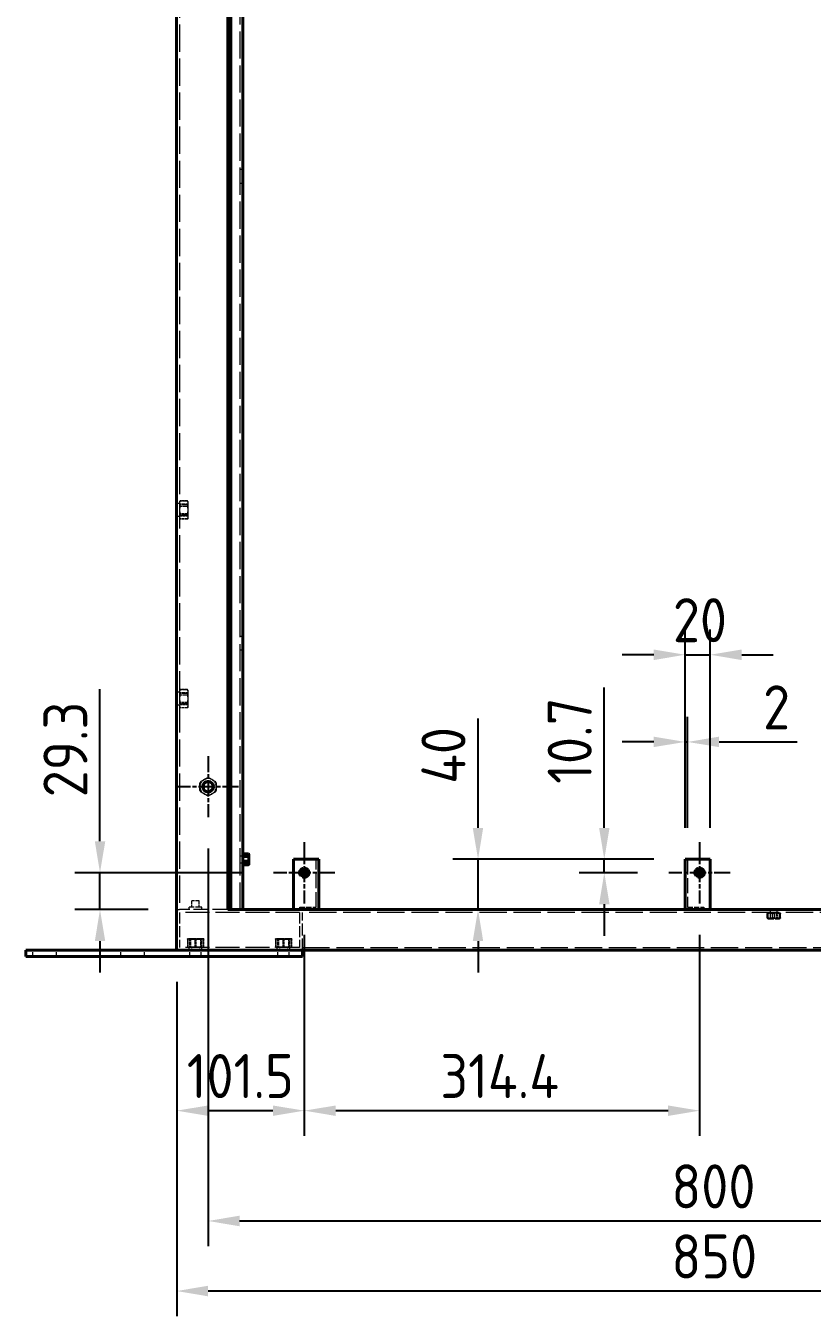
# Model space of a CAD drawing. Header units: millimetres. Extents: x 0 to 51860, y 0 to 5940.
# Drawn here: x 12801 to 13427, y 1684 to 2710 of the extents above; entities that cross this region are included whole.
import ezdxf

# ---------------------------------------------------------------- set-up
doc = ezdxf.new("R2010")
doc.units = ezdxf.units.MM
doc.header["$LTSCALE"] = 10
doc.linetypes.add('CHAIN', pattern=[0.3543, 0.2362, -0.0295, 0.0591, -0.0295])
doc.linetypes.add('DASHED', pattern=[0.2067, 0.1654, -0.0413])
for name, color, linetype, lineweight in [('가려진 것(ISO)', 2, 'DASHED', 18), ('가시적인 것(ISO)', 3, 'Continuous', 40), ('가시적인 좁은 것(ISO)', 3, 'Continuous', 35), ('중심 표식(ISO)', 1, 'Continuous', 25), ('치수(ISO)', 2, 'Continuous', 25)]:
    doc.layers.add(name, color=color, linetype=linetype, lineweight=lineweight)
doc.styles.add('치수 텍스트_PSTEK_POSCO', font='isocp.shx')
doc.dimstyles.new('치수_PSTEK_POSCO', dxfattribs={"dimscale": 10, "dimtxt": 3.5, "dimasz": 2.5, "dimexe": 2, "dimexo": 2.5, "dimgap": 1, "dimtad": 1, "dimrnd": 1e-08, "dimdsep": 46, "dimtxsty": '치수 텍스트_PSTEK_POSCO', "dimcen": 0.09, "dimdle": 10, "dimclrd": 7, "dimclre": 7, "dimclrt": 2, "dimadec": 1, "dimazin": 2, "dimtfac": 1, "dimtmove": 0, "dimatfit": 3, "dimfxl": 0, "dimtolj": 1, "dimlwd": -1, "dimlwe": -1, "dimarcsym": 0})

# ---------------------------------------------------------------- blocks, each defined once
blk = doc.blocks.new('*D42')
at = {"layer": 'Defpoints', "color": 0}
for p in [(13022.7, 2012.4), (12921.2, 1975.1), (13022.7, 1847.6)]:
    blk.add_point(p, dxfattribs=at)
at = {"layer": '치수(ISO)', "color": 7}
for p, q in [((13022.7, 1987.4), (13022.7, 1827.6)), ((12921.2, 1950.1), (12921.2, 1827.6)), ((12946.2, 1847.6), (12997.7, 1847.6))]:
    blk.add_line(p, q, dxfattribs=at)
for points in [[(12946.2, 1851.7), (12946.2, 1843.4), (12921.2, 1847.6)], [(12997.7, 1851.7), (12997.7, 1843.4), (13022.7, 1847.6)]]:
    blk.add_solid(points, dxfattribs=at)
at = {"layer": '치수(ISO)', "color": 2, "insert": (12929.2, 1875.1), "char_height": 35, "attachment_point": 4, "style": '치수 텍스트_PSTEK_POSCO'}
blk.add_mtext('\\A1;101.5', dxfattribs=at)
blk = doc.blocks.new('*D43')
at = {"layer": 'Defpoints', "color": 0}
for p in [(13022.7, 2012.4), (13337.1, 2012.4), (13337.1, 1847.6)]:
    blk.add_point(p, dxfattribs=at)
at = {"layer": '치수(ISO)', "color": 7}
for p, q in [((13022.7, 1987.4), (13022.7, 1827.6)), ((13337.1, 1987.4), (13337.1, 1827.6)), ((13047.7, 1847.6), (13312.1, 1847.6))]:
    blk.add_line(p, q, dxfattribs=at)
for points in [[(13047.7, 1851.7), (13047.7, 1843.4), (13022.7, 1847.6)], [(13312.1, 1851.7), (13312.1, 1843.4), (13337.1, 1847.6)]]:
    blk.add_solid(points, dxfattribs=at)
at = {"layer": '치수(ISO)', "color": 2, "insert": (13130.9, 1875.1), "char_height": 35, "attachment_point": 4, "style": '치수 텍스트_PSTEK_POSCO'}
blk.add_mtext('\\A1;314.4', dxfattribs=at)
blk = doc.blocks.new('*D44')
at = {"layer": 'Defpoints', "color": 0}
for p in [(12921.2, 1975.1), (13771.2, 1975.1), (12921.2, 1704.2)]:
    blk.add_point(p, dxfattribs=at)
at = {"layer": '치수(ISO)', "color": 7}
for p, q in [((12921.2, 1950.1), (12921.2, 1684.2)), ((13771.2, 1950.1), (13771.2, 1684.2)), ((13746.2, 1704.2), (12946.2, 1704.2))]:
    blk.add_line(p, q, dxfattribs=at)
for points in [[(12946.2, 1708.4), (12946.2, 1700), (12921.2, 1704.2)], [(13746.2, 1708.4), (13746.2, 1700), (13771.2, 1704.2)]]:
    blk.add_solid(points, dxfattribs=at)
at = {"layer": '치수(ISO)', "color": 2, "insert": (13314.7, 1731.7), "char_height": 35, "attachment_point": 4, "style": '치수 텍스트_PSTEK_POSCO'}
blk.add_mtext('\\A1;850', dxfattribs=at)
blk = doc.blocks.new('*D45')
at = {"layer": 'Defpoints', "color": 0}
for p in [(12998.3, 2036.7), (12860.2, 2007.4), (12923.5, 2007.4)]:
    blk.add_point(p, dxfattribs=at)
at = {"layer": '치수(ISO)', "color": 7}
for p, q in [((12860.2, 2061.7), (12860.2, 2182.7)), ((12973.3, 2036.7), (12840.2, 2036.7)), ((12860.2, 2007.4), (12860.2, 2036.7)), ((12898.5, 2007.4), (12840.2, 2007.4)), ((12860.2, 1982.4), (12860.2, 1957.4))]:
    blk.add_line(p, q, dxfattribs=at)
for points in [[(12856.1, 2061.7), (12864.4, 2061.7), (12860.2, 2036.7)], [(12856.1, 1982.4), (12864.4, 1982.4), (12860.2, 2007.4)]]:
    blk.add_solid(points, dxfattribs=at)
at = {"layer": '치수(ISO)', "color": 2, "insert": (12832.7, 2096.7), "char_height": 35, "attachment_point": 4, "rotation": 90, "style": '치수 텍스트_PSTEK_POSCO'}
blk.add_mtext('\\A1;29.3', dxfattribs=at)
blk = doc.blocks.new('*D46')
at = {"layer": 'Defpoints', "color": 0}
for p in [(13325.6, 2047.4), (13160.9, 2007.4), (13260.9, 2007.4)]:
    blk.add_point(p, dxfattribs=at)
at = {"layer": '치수(ISO)', "color": 7}
for p, q in [((13160.9, 2072.4), (13160.9, 2159.4)), ((13300.6, 2047.4), (13140.9, 2047.4)), ((13160.9, 2007.4), (13160.9, 2047.4)), ((13160.9, 1982.4), (13160.9, 1957.4))]:
    blk.add_line(p, q, dxfattribs=at)
for points in [[(13156.7, 2072.4), (13165, 2072.4), (13160.9, 2047.4)], [(13156.7, 1982.4), (13165, 1982.4), (13160.9, 2007.4)]]:
    blk.add_solid(points, dxfattribs=at)
at = {"layer": '치수(ISO)', "color": 2, "insert": (13133.4, 2107.4), "char_height": 35, "attachment_point": 4, "rotation": 90, "style": '치수 텍스트_PSTEK_POSCO'}
blk.add_mtext('\\A1;40', dxfattribs=at)
blk = doc.blocks.new('*D47')
at = {"layer": 'Defpoints', "color": 0}
for p in [(13325.6, 2140.7), (13325.6, 2047.4), (13327.6, 2047.4)]:
    blk.add_point(p, dxfattribs=at)
at = {"layer": '치수(ISO)', "color": 7}
for p, q in [((13325.6, 2072.4), (13325.6, 2160.7)), ((13327.6, 2072.4), (13327.6, 2160.7)), ((13300.6, 2140.7), (13275.6, 2140.7)), ((13325.6, 2140.7), (13327.6, 2140.7)), ((13352.6, 2140.7), (13414.6, 2140.7))]:
    blk.add_line(p, q, dxfattribs=at)
for points in [[(13300.6, 2144.9), (13300.6, 2136.6), (13325.6, 2140.7)], [(13352.6, 2144.9), (13352.6, 2136.6), (13327.6, 2140.7)]]:
    blk.add_solid(points, dxfattribs=at)
at = {"layer": '치수(ISO)', "color": 2, "insert": (13387.6, 2168.2), "char_height": 35, "attachment_point": 4, "style": '치수 텍스트_PSTEK_POSCO'}
blk.add_mtext('\\A1;2', dxfattribs=at)
blk = doc.blocks.new('*D48')
at = {"layer": 'Defpoints', "color": 0}
for p in [(13261.3, 2047.4), (13325.6, 2047.4), (13312.7, 2036.7)]:
    blk.add_point(p, dxfattribs=at)
at = {"layer": '치수(ISO)', "color": 7}
for p, q in [((13261.3, 2072.4), (13261.3, 2183.9)), ((13300.6, 2047.4), (13241.3, 2047.4)), ((13261.3, 2036.7), (13261.3, 2047.4)), ((13287.7, 2036.7), (13241.3, 2036.7)), ((13261.3, 2011.7), (13261.3, 1986.7))]:
    blk.add_line(p, q, dxfattribs=at)
for points in [[(13257.2, 2072.4), (13265.5, 2072.4), (13261.3, 2047.4)], [(13257.2, 2011.7), (13265.5, 2011.7), (13261.3, 2036.7)]]:
    blk.add_solid(points, dxfattribs=at)
at = {"layer": '치수(ISO)', "color": 2, "insert": (13233.8, 2107.4), "char_height": 35, "attachment_point": 4, "rotation": 90, "style": '치수 텍스트_PSTEK_POSCO'}
blk.add_mtext('\\A1;10.7', dxfattribs=at)
blk = doc.blocks.new('*D49')
at = {"layer": 'Defpoints', "color": 0}
for p in [(13345.6, 2210), (13325.6, 2047.4), (13345.6, 2047.4)]:
    blk.add_point(p, dxfattribs=at)
at = {"layer": '치수(ISO)', "color": 7}
for p, q in [((13325.6, 2072.4), (13325.6, 2230)), ((13345.6, 2072.4), (13345.6, 2230)), ((13300.6, 2210), (13275.6, 2210)), ((13325.6, 2210), (13345.6, 2210)), ((13370.6, 2210), (13395.6, 2210))]:
    blk.add_line(p, q, dxfattribs=at)
for points in [[(13300.6, 2214.2), (13300.6, 2205.8), (13325.6, 2210)], [(13370.6, 2214.2), (13370.6, 2205.8), (13345.6, 2210)]]:
    blk.add_solid(points, dxfattribs=at)
at = {"layer": '치수(ISO)', "color": 2, "insert": (13315.9, 2237.5), "char_height": 35, "attachment_point": 4, "style": '치수 텍스트_PSTEK_POSCO'}
blk.add_mtext('\\A1;20', dxfattribs=at)
blk = doc.blocks.new('*D161')
at = {"layer": 'Defpoints', "color": 0}
for p in [(12946.2, 2080.9), (13746.2, 2080.9), (13746.2, 1759.9)]:
    blk.add_point(p, dxfattribs=at)
at = {"layer": '치수(ISO)', "color": 7}
for p, q in [((12946.2, 2055.9), (12946.2, 1739.9)), ((13746.2, 2055.9), (13746.2, 1739.9)), ((12971.2, 1759.9), (13721.2, 1759.9))]:
    blk.add_line(p, q, dxfattribs=at)
for points in [[(12971.2, 1764.1), (12971.2, 1755.7), (12946.2, 1759.9)], [(13721.2, 1764.1), (13721.2, 1755.7), (13746.2, 1759.9)]]:
    blk.add_solid(points, dxfattribs=at)
at = {"layer": '치수(ISO)', "color": 2, "insert": (13314.7, 1787.4), "char_height": 35, "attachment_point": 4, "style": '치수 텍스트_PSTEK_POSCO'}
blk.add_mtext('\\A1;800', dxfattribs=at)

msp = doc.modelspace()

# ---------------------------------------------------------------- linework, layer by layer
at = {"layer": '가려진 것(ISO)', "ltscale": 13.091783}
for p, q in [((12923.4916, 3522.813), (12923.4916, 2007.413)), ((12971.5916, 2007.413), (12971.5916, 3522.813))]:
    msp.add_line(p, q, dxfattribs=at)
at = {"layer": '가려진 것(ISO)', "ltscale": 0.43798}
for p, q in [((12971.5916, 2595.913), (12973.8916, 2595.913)), ((12971.5916, 2584.913), (12973.8916, 2584.913)), ((12923.4916, 2330.363), (12921.1916, 2330.363)), ((12923.4916, 2319.863), (12921.1916, 2319.863)), ((12971.5916, 2224.913), (12973.8916, 2224.913)), ((12971.5916, 2213.913), (12973.8916, 2213.913)), ((12923.4916, 2180.363), (12921.1916, 2180.363)), ((12923.4916, 2169.863), (12921.1916, 2169.863)), ((12971.5916, 2050.163), (12973.8916, 2050.163)), ((12971.5916, 2044.663), (12973.8916, 2044.663)), ((12921.1916, 2007.413), (12923.4916, 2007.413)), ((13393.4416, 2005.113), (13393.4416, 2007.413)), ((13398.9416, 2005.113), (13398.9416, 2007.413)), ((12931.1916, 1975.113), (12931.1916, 1977.413)), ((12941.1916, 1975.113), (12941.1916, 1977.413)), ((13001.1916, 1975.113), (13001.1916, 1977.413)), ((13011.1916, 1975.113), (13011.1916, 1977.413))]:
    msp.add_line(p, q, dxfattribs=at)
at = {"layer": '가려진 것(ISO)', "ltscale": 0.151714}
for p, q in [((12923.4916, 2331.613), (12923.8901, 2332.3033)), ((12930.2916, 2331.613), (12929.8931, 2332.3033)), ((12923.4916, 2318.613), (12923.8901, 2317.9227)), ((12930.2916, 2318.613), (12929.8931, 2317.9227)), ((12923.4916, 2181.613), (12923.8901, 2182.3033)), ((12930.2916, 2181.613), (12929.8931, 2182.3033)), ((12923.4916, 2168.613), (12923.8901, 2167.9227)), ((12930.2916, 2168.613), (12929.8931, 2167.9227))]:
    msp.add_line(p, q, dxfattribs=at)
at = {"layer": '가려진 것(ISO)', "ltscale": 1.295094}
for p, q in [((12930.2916, 2329.7895), (12923.4916, 2329.7895)), ((12923.4916, 2320.4365), (12930.2916, 2320.4365)), ((12930.2916, 2179.7895), (12923.4916, 2179.7895)), ((12923.4916, 2170.4365), (12930.2916, 2170.4365)), ((12931.5151, 1984.213), (12931.5151, 1977.413)), ((12940.8681, 1977.413), (12940.8681, 1984.213)), ((13001.5151, 1984.213), (13001.5151, 1977.413)), ((13010.8681, 1977.413), (13010.8681, 1984.213))]:
    msp.add_line(p, q, dxfattribs=at)
at = {"layer": '가려진 것(ISO)', "ltscale": 0.053773}
for p, q in [((12923.6916, 2329.113), (12923.4916, 2329.313)), ((12930.0916, 2329.113), (12930.2916, 2329.313)), ((12923.6916, 2321.113), (12923.4916, 2320.913)), ((12930.0916, 2321.113), (12930.2916, 2320.913)), ((12923.6916, 2179.113), (12923.4916, 2179.313)), ((12930.0916, 2179.113), (12930.2916, 2179.313)), ((12923.6916, 2171.113), (12923.4916, 2170.913)), ((12930.0916, 2171.113), (12930.2916, 2170.913)), ((12932.1916, 1984.013), (12931.9916, 1984.213)), ((12940.1916, 1984.013), (12940.3916, 1984.213)), ((13002.1916, 1984.013), (13001.9916, 1984.213)), ((13010.1916, 1984.013), (13010.3916, 1984.213)), ((12932.1916, 1977.613), (12931.9916, 1977.413)), ((12940.1916, 1977.613), (12940.3916, 1977.413)), ((13002.1916, 1977.613), (13001.9916, 1977.413)), ((13010.1916, 1977.613), (13010.3916, 1977.413))]:
    msp.add_line(p, q, dxfattribs=at)
at = {"layer": '가려진 것(ISO)', "ltscale": 2.393412}
for p, q in [((12923.6916, 2321.113), (12923.6916, 2329.113)), ((12930.0916, 2329.113), (12930.0916, 2321.113)), ((12923.6916, 2171.113), (12923.6916, 2179.113)), ((12930.0916, 2179.113), (12930.0916, 2171.113)), ((12932.1916, 1984.013), (12940.1916, 1984.013)), ((13002.1916, 1984.013), (13010.1916, 1984.013)), ((12940.1916, 1977.613), (12932.1916, 1977.613)), ((13010.1916, 1977.613), (13002.1916, 1977.613))]:
    msp.add_line(p, q, dxfattribs=at)
at = {"layer": '가려진 것(ISO)', "ltscale": 1.218906}
for p, q in [((12930.0916, 2329.113), (12923.6916, 2329.113)), ((12930.0916, 2321.113), (12923.6916, 2321.113)), ((12930.0916, 2179.113), (12923.6916, 2179.113)), ((12930.0916, 2171.113), (12923.6916, 2171.113)), ((12932.1916, 1984.013), (12932.1916, 1977.613)), ((12940.1916, 1984.013), (12940.1916, 1977.613)), ((13002.1916, 1984.013), (13002.1916, 1977.613)), ((13010.1916, 1984.013), (13010.1916, 1977.613))]:
    msp.add_line(p, q, dxfattribs=at)
at = {"layer": '가려진 것(ISO)', "ltscale": 0.111978}
for p, q in [((12923.8901, 2332.2792), (12923.8901, 2332.3033)), ((12929.8931, 2332.3033), (12929.8931, 2332.2792)), ((12923.8901, 2317.9227), (12923.8901, 2317.9468)), ((12929.8931, 2317.9468), (12929.8931, 2317.9227)), ((12923.8901, 2182.2792), (12923.8901, 2182.3033)), ((12929.8931, 2182.3033), (12929.8931, 2182.2792)), ((12923.8901, 2167.9227), (12923.8901, 2167.9468)), ((12929.8931, 2167.9468), (12929.8931, 2167.9227))]:
    msp.add_line(p, q, dxfattribs=at)
at = {"layer": '가려진 것(ISO)', "ltscale": 1.14328}
for p, q in [((12929.8931, 2332.3033), (12923.8901, 2332.3033)), ((12923.8901, 2332.2792), (12929.8931, 2332.2792)), ((12929.8931, 2329.2051), (12923.8901, 2329.2051)), ((12923.8901, 2328.1871), (12929.8931, 2328.1871)), ((12929.8931, 2322.0389), (12923.8901, 2322.0389)), ((12923.8901, 2321.0209), (12929.8931, 2321.0209)), ((12929.8931, 2317.9468), (12923.8901, 2317.9468)), ((12929.8931, 2317.9227), (12923.8901, 2317.9227)), ((12929.8931, 2182.3033), (12923.8901, 2182.3033)), ((12923.8901, 2182.2792), (12929.8931, 2182.2792)), ((12929.8931, 2179.2051), (12923.8901, 2179.2051)), ((12923.8901, 2178.1871), (12929.8931, 2178.1871)), ((12929.8931, 2172.0389), (12923.8901, 2172.0389)), ((12923.8901, 2171.0209), (12929.8931, 2171.0209)), ((12929.8931, 2167.9468), (12923.8901, 2167.9468)), ((12929.8931, 2167.9227), (12923.8901, 2167.9227)), ((12929.6916, 1983.8145), (12929.6916, 1977.8115)), ((12930.2794, 1977.8115), (12930.2794, 1983.8145)), ((12935.6038, 1983.8145), (12935.6038, 1977.8115)), ((12936.7794, 1977.8115), (12936.7794, 1983.8145)), ((12942.1038, 1983.8145), (12942.1038, 1977.8115)), ((12942.6916, 1977.8115), (12942.6916, 1983.8145)), ((12999.6916, 1983.8145), (12999.6916, 1977.8115)), ((13000.2794, 1977.8115), (13000.2794, 1983.8145)), ((13005.6038, 1983.8145), (13005.6038, 1977.8115)), ((13006.7794, 1977.8115), (13006.7794, 1983.8145)), ((13012.1038, 1983.8145), (13012.1038, 1977.8115)), ((13012.6916, 1977.8115), (13012.6916, 1983.8145))]:
    msp.add_line(p, q, dxfattribs=at)
at = {"layer": '가려진 것(ISO)', "ltscale": 0.224057}
for p, q in [((12923.8901, 2328.1871), (12923.8901, 2329.2051)), ((12929.8931, 2329.2051), (12929.8931, 2328.1871)), ((12923.8901, 2321.0209), (12923.8901, 2322.0389)), ((12929.8931, 2322.0389), (12929.8931, 2321.0209)), ((12923.8901, 2178.1871), (12923.8901, 2179.2051)), ((12929.8931, 2179.2051), (12929.8931, 2178.1871)), ((12923.8901, 2171.0209), (12923.8901, 2172.0389)), ((12929.8931, 2172.0389), (12929.8931, 2171.0209)), ((12929.6916, 1983.8145), (12930.2794, 1983.8145)), ((12935.6038, 1983.8145), (12936.7794, 1983.8145)), ((12942.1038, 1983.8145), (12942.6916, 1983.8145)), ((12999.6916, 1983.8145), (13000.2794, 1983.8145)), ((13005.6038, 1983.8145), (13006.7794, 1983.8145)), ((13012.1038, 1983.8145), (13012.6916, 1983.8145)), ((12930.2794, 1977.8115), (12929.6916, 1977.8115)), ((12936.7794, 1977.8115), (12935.6038, 1977.8115)), ((12942.6916, 1977.8115), (12942.1038, 1977.8115)), ((13000.2794, 1977.8115), (12999.6916, 1977.8115)), ((13006.7794, 1977.8115), (13005.6038, 1977.8115)), ((13012.6916, 1977.8115), (13012.1038, 1977.8115))]:
    msp.add_line(p, q, dxfattribs=at)
at = {"layer": '가려진 것(ISO)', "ltscale": 0.648143}
for p, q in [((12930.2916, 2330.7422), (12930.2916, 2331.613)), ((12930.2916, 2318.613), (12930.2916, 2319.4838)), ((12930.2916, 2180.7422), (12930.2916, 2181.613)), ((12930.2916, 2168.613), (12930.2916, 2169.4838))]:
    msp.add_line(p, q, dxfattribs=at)
at = {"layer": '가려진 것(ISO)', "ltscale": 1.296386}
for p, q in [((12930.2916, 2325.113), (12930.2916, 2330.7422)), ((12930.2916, 2319.4838), (12930.2916, 2325.113)), ((12930.2916, 2175.113), (12930.2916, 2180.7422)), ((12930.2916, 2169.4838), (12930.2916, 2175.113)), ((12932.9416, 1984.213), (12929.6916, 1984.213)), ((12939.4416, 1984.213), (12932.9416, 1984.213)), ((12942.6916, 1984.213), (12939.4416, 1984.213)), ((13002.9416, 1984.213), (12999.6916, 1984.213)), ((13009.4416, 1984.213), (13002.9416, 1984.213)), ((13012.6916, 1984.213), (13009.4416, 1984.213))]:
    msp.add_line(p, q, dxfattribs=at)
at = {"layer": '가려진 것(ISO)', "ltscale": 0.137843}
for p, q in [((12974.1369, 2051.7755), (12974.1369, 2051.8377)), ((12978.3464, 2051.8377), (12978.3464, 2051.7755)), ((12974.1369, 2048.9535), (12974.1369, 2049.6088)), ((12974.1369, 2044.591), (12974.1369, 2045.1841)), ((12978.3464, 2049.6088), (12978.3464, 2048.9535)), ((12978.3464, 2045.1841), (12978.3464, 2044.591))]:
    msp.add_line(p, q, dxfattribs=at)
at = {"layer": '가려진 것(ISO)', "ltscale": 0.801683}
for p, q in [((12978.3464, 2051.7755), (12974.1369, 2051.7755)), ((12974.1369, 2049.6088), (12978.3464, 2049.6088)), ((12978.3464, 2048.9535), (12974.1369, 2048.9535)), ((12974.1369, 2045.1841), (12978.3464, 2045.1841)), ((12978.3464, 2044.591), (12974.1369, 2044.591))]:
    msp.add_line(p, q, dxfattribs=at)
at = {"layer": '가려진 것(ISO)', "ltscale": 0.895107}
for p, q in [((12978.5916, 2050.346), (12973.8916, 2050.346)), ((12973.8916, 2044.48), (12978.5916, 2044.48))]:
    msp.add_line(p, q, dxfattribs=at)
at = {"layer": '가려진 것(ISO)', "ltscale": 0.033571}
for p, q in [((12974.0166, 2049.913), (12973.8916, 2050.038)), ((12974.0166, 2044.913), (12973.8916, 2044.788)), ((12978.4666, 2049.913), (12978.5916, 2050.038)), ((12978.4666, 2044.913), (12978.5916, 2044.788))]:
    msp.add_line(p, q, dxfattribs=at)
at = {"layer": '가려진 것(ISO)', "ltscale": 1.495845}
for p, q in [((12974.0166, 2044.913), (12974.0166, 2049.913)), ((12978.4666, 2049.913), (12978.4666, 2044.913))]:
    msp.add_line(p, q, dxfattribs=at)
at = {"layer": '가려진 것(ISO)', "ltscale": 0.84749}
for p, q in [((12974.0166, 2049.913), (12978.4666, 2049.913)), ((12974.0166, 2044.913), (12978.4666, 2044.913))]:
    msp.add_line(p, q, dxfattribs=at)
at = {"layer": '가려진 것(ISO)', "ltscale": 7.237747}
for p, q in [((13032.1916, 2009.413), (13032.1916, 2047.413)), ((13327.5916, 2047.413), (13327.5916, 2009.413))]:
    msp.add_line(p, q, dxfattribs=at)
at = {"layer": '가려진 것(ISO)', "ltscale": 1.795034}
msp.add_line((12939.1916, 2014.413), (12933.1916, 2014.413), dxfattribs=at)
at = {"layer": '가려진 것(ISO)', "ltscale": 0.952248}
for p, q in [((12933.1916, 2009.413), (12933.1916, 2014.413)), ((12939.1916, 2009.413), (12939.1916, 2014.413)), ((13393.1916, 2005.113), (13393.1916, 2000.113)), ((13399.1916, 2000.113), (13399.1916, 2005.113)), ((12806.6916, 1970.113), (12806.6916, 1975.113)), ((12825.6916, 1970.113), (12825.6916, 1975.113)), ((12876.6916, 1970.113), (12876.6916, 1975.113)), ((12895.6916, 1970.113), (12895.6916, 1975.113)), ((12931.6916, 1970.113), (12931.6916, 1975.113)), ((12940.6916, 1970.113), (12940.6916, 1975.113)), ((13001.6916, 1970.113), (13001.6916, 1975.113)), ((13010.6916, 1970.113), (13010.6916, 1975.113))]:
    msp.add_line(p, q, dxfattribs=at)
at = {"layer": '가려진 것(ISO)', "ltscale": 7.313935}
msp.add_line((12961.8916, 2007.413), (12923.4916, 2007.413), dxfattribs=at)
at = {"layer": '가려진 것(ISO)', "ltscale": 11.538462}
for p, q in [((13018.8916, 2005.113), (12923.4916, 2005.113)), ((13018.8916, 1977.413), (12923.4916, 1977.413))]:
    msp.add_line(p, q, dxfattribs=at)
at = {"layer": '가려진 것(ISO)', "ltscale": 5.275909}
for p, q in [((12923.4916, 2005.113), (12923.4916, 1977.413)), ((13018.8916, 2005.113), (13018.8916, 1977.413))]:
    msp.add_line(p, q, dxfattribs=at)
at = {"layer": '가려진 것(ISO)', "ltscale": 2.991791}
msp.add_line((12941.1916, 2009.413), (12931.1916, 2009.413), dxfattribs=at)
at = {"layer": '가려진 것(ISO)', "ltscale": 0.380839}
for p, q in [((12931.1916, 2007.413), (12931.1916, 2009.413)), ((12941.1916, 2007.413), (12941.1916, 2009.413)), ((13019.1916, 2007.413), (13019.1916, 2009.413)), ((13340.5916, 2009.413), (13340.5916, 2007.413))]:
    msp.add_line(p, q, dxfattribs=at)
at = {"layer": '가려진 것(ISO)', "ltscale": 2.476006}
for p, q in [((13019.1916, 2009.413), (13032.1916, 2009.413)), ((13327.5916, 2009.413), (13340.5916, 2009.413))]:
    msp.add_line(p, q, dxfattribs=at)
at = {"layer": '가려진 것(ISO)', "ltscale": 13.102725}
for p, q in [((13671.1916, 2005.113), (13021.1916, 2005.113)), ((13021.1916, 1977.413), (13671.1916, 1977.413))]:
    msp.add_line(p, q, dxfattribs=at)
at = {"layer": '가려진 것(ISO)', "ltscale": 5.71399}
msp.add_line((13021.1916, 1975.113), (13021.1916, 2005.113), dxfattribs=at)
at = {"layer": '가려진 것(ISO)', "ltscale": 0.650166}
for p, q in [((13390.8519, 2000.906), (13390.8519, 2004.32)), ((13391.6202, 2000.906), (13391.6202, 2004.32)), ((13395.4233, 2000.906), (13395.4233, 2004.32)), ((13396.9599, 2000.906), (13396.9599, 2004.32)), ((13400.763, 2000.906), (13400.763, 2004.32)), ((13401.5313, 2000.906), (13401.5313, 2004.32))]:
    msp.add_line(p, q, dxfattribs=at)
at = {"layer": '가려진 것(ISO)', "ltscale": 0.141729}
for p, q in [((13391.7916, 2005.113), (13391.1467, 2004.7407)), ((13391.7916, 2000.113), (13391.1467, 2000.4853)), ((13400.5916, 2005.113), (13401.2365, 2004.7407)), ((13400.5916, 2000.113), (13401.2365, 2000.4853))]:
    msp.add_line(p, q, dxfattribs=at)
at = {"layer": '가려진 것(ISO)', "ltscale": 0.118944}
for p, q in [((13393.7331, 2004.8005), (13393.1918, 2005.113)), ((13393.7331, 2000.4255), (13393.1918, 2000.113)), ((13398.6501, 2004.8005), (13399.1914, 2005.113)), ((13398.6501, 2000.4255), (13399.1914, 2000.113))]:
    msp.add_line(p, q, dxfattribs=at)
at = {"layer": '가려진 것(ISO)', "ltscale": 1.471012}
for p, q in [((13393.7331, 2004.8005), (13398.6501, 2004.8005)), ((13398.6501, 2000.4255), (13393.7331, 2000.4255))]:
    msp.add_line(p, q, dxfattribs=at)
at = {"layer": '가려진 것(ISO)', "ltscale": 0.833205}
for p, q in [((13393.7331, 2000.4255), (13393.7331, 2004.8005)), ((13398.6501, 2000.4255), (13398.6501, 2004.8005))]:
    msp.add_line(p, q, dxfattribs=at)
at = {"layer": '가려진 것(ISO)', "ltscale": 2.632764}
msp.add_line((13391.7916, 2000.113), (13400.5916, 2000.113), dxfattribs=at)
at = {"layer": '가려진 것(ISO)', "ltscale": 5.20579}
for centre in [(13022.6916, 2036.713), (13337.0916, 2036.713)]:
    msp.add_circle(centre, 4.35, dxfattribs=at)
at = {"layer": '가려진 것(ISO)', "ltscale": 1.296386}
for start, end in [(120, 180), (180, 240), (60, 120), (0, 60), (300, 0), (240, 300)]:
    msp.add_arc((12946.1916, 2105.113), 6.5, start, end, dxfattribs=at)
at = {"layer": '가려진 것(ISO)', "ltscale": 0.224057}
for start, end in [(145.3110652, 154.6889348), (85.3110652, 94.6889348), (25.3110652, 34.6889348), (205.3110652, 214.6889348), (265.3110652, 274.6889348), (325.3110652, 334.6889348)]:
    msp.add_arc((12946.1916, 2105.113), 7.1903, start, end, dxfattribs=at)
at = {"layer": '가려진 것(ISO)', "ltscale": 4.197372}
msp.add_arc((12946.1916, 2105.113), 4.6765, 100, 10, dxfattribs=at)
at = {"layer": '가려진 것(ISO)', "ltscale": 0.591794}
for points, weights in [([(12923.8901, 2332.2792), (12923.4916, 2331.4719), (12923.4916, 2330.7422)], [1.01056542855, 1.03161221876, 1]), ([(12923.4916, 2330.7422), (12923.4916, 2330.0124), (12923.8901, 2329.2051)], [1, 1.03161221876, 1.01056542855]), ([(12930.2916, 2330.7422), (12930.2916, 2331.4719), (12929.8931, 2332.2792)], [1, 1.03161221876, 1.01056542855]), ([(12929.8931, 2329.2051), (12930.2916, 2330.0124), (12930.2916, 2330.7422)], [1.01056542855, 1.03161221876, 1]), ([(12923.8901, 2328.1871), (12923.4916, 2326.5725), (12923.4916, 2325.113)], [1.01056542855, 1.03161221876, 1]), ([(12923.4916, 2325.113), (12923.4916, 2323.6535), (12923.8901, 2322.0389)], [1, 1.03161221876, 1.01056542855]), ([(12923.8901, 2321.0209), (12923.4916, 2320.2136), (12923.4916, 2319.4838)], [1.01056542855, 1.03161221876, 1]), ([(12923.4916, 2319.4838), (12923.4916, 2318.7541), (12923.8901, 2317.9468)], [1, 1.03161221876, 1.01056542855]), ([(12930.2916, 2325.113), (12930.2916, 2326.5725), (12929.8931, 2328.1871)], [1, 1.03161221876, 1.01056542855]), ([(12929.8931, 2322.0389), (12930.2916, 2323.6535), (12930.2916, 2325.113)], [1.01056542855, 1.03161221876, 1]), ([(12930.2916, 2319.4838), (12930.2916, 2320.2136), (12929.8931, 2321.0209)], [1, 1.03161221876, 1.01056542855]), ([(12929.8931, 2317.9468), (12930.2916, 2318.7541), (12930.2916, 2319.4838)], [1.01056542855, 1.03161221876, 1]), ([(12923.8901, 2182.2792), (12923.4916, 2181.4719), (12923.4916, 2180.7422)], [1.01056542855, 1.03161221876, 1]), ([(12923.4916, 2180.7422), (12923.4916, 2180.0124), (12923.8901, 2179.2051)], [1, 1.03161221876, 1.01056542855]), ([(12923.8901, 2178.1871), (12923.4916, 2176.5725), (12923.4916, 2175.113)], [1.01056542855, 1.03161221876, 1]), ([(12923.4916, 2175.113), (12923.4916, 2173.6535), (12923.8901, 2172.0389)], [1, 1.03161221876, 1.01056542855]), ([(12930.2916, 2180.7422), (12930.2916, 2181.4719), (12929.8931, 2182.2792)], [1, 1.03161221876, 1.01056542855]), ([(12929.8931, 2179.2051), (12930.2916, 2180.0124), (12930.2916, 2180.7422)], [1.01056542855, 1.03161221876, 1]), ([(12930.2916, 2175.113), (12930.2916, 2176.5725), (12929.8931, 2178.1871)], [1, 1.03161221876, 1.01056542855]), ([(12929.8931, 2172.0389), (12930.2916, 2173.6535), (12930.2916, 2175.113)], [1.01056542855, 1.03161221876, 1]), ([(12923.8901, 2171.0209), (12923.4916, 2170.2136), (12923.4916, 2169.4838)], [1.01056542855, 1.03161221876, 1]), ([(12923.4916, 2169.4838), (12923.4916, 2168.7541), (12923.8901, 2167.9468)], [1, 1.03161221876, 1.01056542855]), ([(12930.2916, 2169.4838), (12930.2916, 2170.2136), (12929.8931, 2171.0209)], [1, 1.03161221876, 1.01056542855]), ([(12929.8931, 2167.9468), (12930.2916, 2168.7541), (12930.2916, 2169.4838)], [1.01056542855, 1.03161221876, 1]), ([(12939.6916, 2105.113), (12939.6916, 2106.5725), (12939.6916, 2108.1871)], [1, 1.03161221876, 1.01056542855]), ([(12939.6916, 2102.0389), (12939.6916, 2103.6535), (12939.6916, 2105.113)], [1.01056542855, 1.03161221876, 1]), ([(12940.2794, 2109.2051), (12941.6776, 2110.0124), (12942.9416, 2110.7422)], [1.01056542855, 1.03161221876, 1]), ([(12942.9416, 2110.7422), (12944.2056, 2111.4719), (12945.6038, 2112.2792)], [1, 1.03161221876, 1.01056542855]), ([(12946.7794, 2112.2792), (12948.1776, 2111.4719), (12949.4416, 2110.7422)], [1.01056542855, 1.03161221876, 1]), ([(12949.4416, 2110.7422), (12950.7056, 2110.0124), (12952.1038, 2109.2051)], [1, 1.03161221876, 1.01056542855]), ([(12952.6916, 2108.1871), (12952.6916, 2106.5725), (12952.6916, 2105.113)], [1.01056542855, 1.03161221876, 1]), ([(12952.6916, 2105.113), (12952.6916, 2103.6535), (12952.6916, 2102.0389)], [1, 1.03161221876, 1.01056542855]), ([(12942.9416, 2099.4838), (12941.6776, 2100.2136), (12940.2794, 2101.0209)], [1, 1.03161221876, 1.01056542855]), ([(12945.6038, 2097.9468), (12944.2056, 2098.7541), (12942.9416, 2099.4838)], [1.01056542855, 1.03161221876, 1]), ([(12949.4416, 2099.4838), (12948.1776, 2098.7541), (12946.7794, 2097.9468)], [1, 1.03161221876, 1.01056542855]), ([(12952.1038, 2101.0209), (12950.7056, 2100.2136), (12949.4416, 2099.4838)], [1.01056542855, 1.03161221876, 1]), ([(12929.6916, 1983.8145), (12929.6916, 1984.213), (12929.6916, 1984.213)], [1.01056542855, 1.03161221876, 1]), ([(12932.9416, 1984.213), (12931.6776, 1984.213), (12930.2794, 1983.8145)], [1, 1.03161221876, 1.01056542855]), ([(12935.6038, 1983.8145), (12934.2056, 1984.213), (12932.9416, 1984.213)], [1.01056542855, 1.03161221876, 1]), ([(12939.4416, 1984.213), (12938.1776, 1984.213), (12936.7794, 1983.8145)], [1, 1.03161221876, 1.01056542855]), ([(12942.1038, 1983.8145), (12940.7056, 1984.213), (12939.4416, 1984.213)], [1.01056542855, 1.03161221876, 1]), ([(12942.6916, 1984.213), (12942.6916, 1984.213), (12942.6916, 1983.8145)], [1, 1.03161221876, 1.01056542855]), ([(12999.6916, 1983.8145), (12999.6916, 1984.213), (12999.6916, 1984.213)], [1.01056542855, 1.03161221876, 1]), ([(13002.9416, 1984.213), (13001.6776, 1984.213), (13000.2794, 1983.8145)], [1, 1.03161221876, 1.01056542855]), ([(13005.6038, 1983.8145), (13004.2056, 1984.213), (13002.9416, 1984.213)], [1.01056542855, 1.03161221876, 1]), ([(13009.4416, 1984.213), (13008.1776, 1984.213), (13006.7794, 1983.8145)], [1, 1.03161221876, 1.01056542855]), ([(13012.1038, 1983.8145), (13010.7056, 1984.213), (13009.4416, 1984.213)], [1.01056542855, 1.03161221876, 1]), ([(13012.6916, 1984.213), (13012.6916, 1984.213), (13012.6916, 1983.8145)], [1, 1.03161221876, 1.01056542855]), ([(12929.6916, 1977.413), (12929.6916, 1977.413), (12929.6916, 1977.8115)], [1, 1.03161221876, 1.01056542855]), ([(12930.2794, 1977.8115), (12931.6776, 1977.413), (12932.9416, 1977.413)], [1.01056542855, 1.03161221876, 1]), ([(12932.9416, 1977.413), (12934.2056, 1977.413), (12935.6038, 1977.8115)], [1, 1.03161221876, 1.01056542855]), ([(12936.7794, 1977.8115), (12938.1776, 1977.413), (12939.4416, 1977.413)], [1.01056542855, 1.03161221876, 1]), ([(12939.4416, 1977.413), (12940.7056, 1977.413), (12942.1038, 1977.8115)], [1, 1.03161221876, 1.01056542855]), ([(12942.6916, 1977.8115), (12942.6916, 1977.413), (12942.6916, 1977.413)], [1.01056542855, 1.03161221876, 1]), ([(12999.6916, 1977.413), (12999.6916, 1977.413), (12999.6916, 1977.8115)], [1, 1.03161221876, 1.01056542855]), ([(13000.2794, 1977.8115), (13001.6776, 1977.413), (13002.9416, 1977.413)], [1.01056542855, 1.03161221876, 1]), ([(13002.9416, 1977.413), (13004.2056, 1977.413), (13005.6038, 1977.8115)], [1, 1.03161221876, 1.01056542855]), ([(13006.7794, 1977.8115), (13008.1776, 1977.413), (13009.4416, 1977.413)], [1.01056542855, 1.03161221876, 1]), ([(13009.4416, 1977.413), (13010.7056, 1977.413), (13012.1038, 1977.8115)], [1, 1.03161221876, 1.01056542855]), ([(13012.6916, 1977.8115), (13012.6916, 1977.413), (13012.6916, 1977.413)], [1.01056542855, 1.03161221876, 1])]:
    msp.add_rational_spline(points, weights, degree=2, dxfattribs=at)
at = {"layer": '가려진 것(ISO)', "ltscale": 0.364142}
for points, weights in [([(12973.8916, 2050.6921), (12973.8916, 2051.2065), (12974.1369, 2051.7755)], [1, 1.03161221876, 1.01056542855]), ([(12978.3464, 2051.7755), (12978.5916, 2051.2065), (12978.5916, 2050.6921)], [1.01056542855, 1.03161221876, 1]), ([(12974.1369, 2049.6088), (12973.8916, 2050.1778), (12973.8916, 2050.6921)], [1.01056542855, 1.03161221876, 1]), ([(12973.8916, 2047.0688), (12973.8916, 2047.9636), (12974.1369, 2048.9535)], [1, 1.03161221876, 1.01056542855]), ([(12974.1369, 2045.1841), (12973.8916, 2046.1739), (12973.8916, 2047.0688)], [1.01056542855, 1.03161221876, 1]), ([(12973.8916, 2043.7896), (12973.8916, 2044.1701), (12974.1369, 2044.591)], [1, 1.03161221876, 1.01056542855]), ([(12978.5916, 2050.6921), (12978.5916, 2050.1778), (12978.3464, 2049.6088)], [1, 1.03161221876, 1.01056542855]), ([(12978.3464, 2048.9535), (12978.5916, 2047.9636), (12978.5916, 2047.0688)], [1.01056542855, 1.03161221876, 1]), ([(12978.5916, 2047.0688), (12978.5916, 2046.1739), (12978.3464, 2045.1841)], [1, 1.03161221876, 1.01056542855]), ([(12978.3464, 2044.591), (12978.5916, 2044.1701), (12978.5916, 2043.7896)], [1.01056542855, 1.03161221876, 1])]:
    msp.add_rational_spline(points, weights, degree=2, dxfattribs=at)
at = {"layer": '가려진 것(ISO)', "ltscale": 0.360001}
for points, weights in [([(12974.1317, 2042.9972), (12973.8916, 2043.413), (12973.8916, 2043.7896)], [1.01099836594, 1.03128278874, 1]), ([(12978.5916, 2043.7896), (12978.5916, 2043.413), (12978.3515, 2042.9972)], [1, 1.03128278874, 1.01099836594])]:
    msp.add_rational_spline(points, weights, degree=2, dxfattribs=at)
at = {"layer": '가려진 것(ISO)', "ltscale": 1.116465}
for points in [[(13390.8519, 2004.32), (13393.1376, 2005.1533), (13395.4233, 2004.32)], [(13391.6202, 2004.32), (13391.2361, 2005.1533), (13390.8519, 2004.32)], [(13395.4233, 2000.906), (13393.1376, 2000.0727), (13390.8519, 2000.906)], [(13390.8519, 2000.906), (13391.2361, 2000.0727), (13391.6202, 2000.906)], [(13396.9599, 2004.32), (13394.2901, 2005.1533), (13391.6202, 2004.32)], [(13391.6202, 2000.906), (13394.2901, 2000.0727), (13396.9599, 2000.906)], [(13395.4233, 2004.32), (13398.0932, 2005.1533), (13400.763, 2004.32)], [(13400.763, 2000.906), (13398.0932, 2000.0727), (13395.4233, 2000.906)], [(13401.5313, 2004.32), (13399.2456, 2005.1533), (13396.9599, 2004.32)], [(13396.9599, 2000.906), (13399.2456, 2000.0727), (13401.5313, 2000.906)], [(13400.763, 2004.32), (13401.1471, 2005.1533), (13401.5313, 2004.32)], [(13401.5313, 2000.906), (13401.1471, 2000.0727), (13400.763, 2000.906)]]:
    msp.add_rational_spline(points, [1, 1.15470053838, 1], degree=2, dxfattribs=at)
at = {"layer": '가시적인 것(ISO)'}
for p, q in [((12921.1916, 3525.113), (12921.1916, 1975.113)), ((12961.8916, 3494.413), (12961.8916, 2007.413)), ((12964.1916, 2007.413), (12964.1916, 3492.113)), ((12973.8916, 2007.413), (12973.8916, 3492.113)), ((12973.8916, 2051.413), (12974.1317, 2051.8288)), ((12974.1369, 2051.8377), (12978.3464, 2051.8377)), ((12978.5916, 2051.413), (12978.3515, 2051.8288)), ((12973.8916, 2043.413), (12974.1317, 2042.9972)), ((12978.3464, 2050.235), (12974.1369, 2050.235)), ((12974.1369, 2049.6419), (12974.1369, 2050.235)), ((12974.1369, 2049.6419), (12978.3464, 2049.6419)), ((12974.1369, 2045.2172), (12974.1369, 2045.8725)), ((12978.3464, 2045.8725), (12974.1369, 2045.8725)), ((12974.1369, 2045.2172), (12978.3464, 2045.2172)), ((12974.1369, 2042.9883), (12974.1369, 2043.0505)), ((12978.3464, 2043.0505), (12974.1369, 2043.0505)), ((12974.1369, 2042.9883), (12978.3464, 2042.9883)), ((12978.3464, 2050.235), (12978.3464, 2049.6419)), ((12978.3464, 2045.8725), (12978.3464, 2045.2172)), ((12978.3464, 2043.0505), (12978.3464, 2042.9883)), ((12978.5916, 2043.413), (12978.3515, 2042.9972)), ((12978.5916, 2051.0364), (12978.5916, 2051.413)), ((12978.5916, 2047.7572), (12978.5916, 2051.0364)), ((12978.5916, 2044.1339), (12978.5916, 2047.7572)), ((12978.5916, 2043.413), (12978.5916, 2044.1339)), ((13014.1916, 2047.413), (13014.1916, 2007.413)), ((13034.1916, 2047.413), (13014.1916, 2047.413)), ((13034.1916, 2007.413), (13034.1916, 2047.413)), ((13325.5916, 2047.413), (13345.5916, 2047.413)), ((13325.5916, 2007.413), (13325.5916, 2047.413)), ((13345.5916, 2007.413), (13345.5916, 2047.413)), ((12961.8916, 2007.413), (12964.1916, 2007.413)), ((13728.1916, 2007.413), (12964.1916, 2007.413)), ((12801.1916, 1975.113), (13021.1916, 1975.113)), ((12801.1916, 1970.113), (12801.1916, 1975.113)), ((13021.1916, 1970.113), (12801.1916, 1970.113)), ((13771.1916, 1975.113), (12921.1916, 1975.113)), ((13021.1916, 1970.113), (13021.1916, 1975.113))]:
    msp.add_line(p, q, dxfattribs=at)
for centre, radius in [((12946.1916, 2105.113), 4.25), ((12946.1916, 2105.113), 4.2), ((12946.1916, 2105.113), 4), ((13022.6916, 2036.713), 3.2), ((13022.6916, 2036.713), 2.067), ((13337.0916, 2036.713), 3.2), ((13337.0916, 2036.713), 2.067)]:
    msp.add_circle(centre, radius, dxfattribs=at)
for points, weights in [([(12974.1369, 2051.8377), (12973.8916, 2051.4168), (12973.8916, 2051.0364)], [1.01056542855, 1.03161221876, 1]), ([(12978.5916, 2051.0364), (12978.5916, 2051.4168), (12978.3464, 2051.8377)], [1, 1.03161221876, 1.01056542855]), ([(12973.8916, 2051.0364), (12973.8916, 2050.6559), (12974.1369, 2050.235)], [1, 1.03161221876, 1.01056542855]), ([(12974.1369, 2049.6419), (12973.8916, 2048.6521), (12973.8916, 2047.7572)], [1.01056542855, 1.03161221876, 1]), ([(12973.8916, 2047.7572), (12973.8916, 2046.8624), (12974.1369, 2045.8725)], [1, 1.03161221876, 1.01056542855]), ([(12974.1369, 2045.2172), (12973.8916, 2044.6482), (12973.8916, 2044.1339)], [1.01056542855, 1.03161221876, 1]), ([(12973.8916, 2044.1339), (12973.8916, 2043.6195), (12974.1369, 2043.0505)], [1, 1.03161221876, 1.01056542855]), ([(12974.1369, 2042.9883), (12974.1342, 2042.9927), (12974.1317, 2042.9972)], [1.01056542855, 1.01078475654, 1.01099836594]), ([(12978.3464, 2050.235), (12978.5916, 2050.6559), (12978.5916, 2051.0364)], [1.01056542855, 1.03161221876, 1]), ([(12978.5916, 2047.7572), (12978.5916, 2048.6521), (12978.3464, 2049.6419)], [1, 1.03161221876, 1.01056542855]), ([(12978.3464, 2045.8725), (12978.5916, 2046.8624), (12978.5916, 2047.7572)], [1.01056542855, 1.03161221876, 1]), ([(12978.5916, 2044.1339), (12978.5916, 2044.6482), (12978.3464, 2045.2172)], [1, 1.03161221876, 1.01056542855]), ([(12978.3464, 2043.0505), (12978.5916, 2043.6195), (12978.5916, 2044.1339)], [1.01056542855, 1.03161221876, 1]), ([(12978.3515, 2042.9972), (12978.349, 2042.9927), (12978.3464, 2042.9883)], [1.01099836594, 1.01078475654, 1.01056542855])]:
    msp.add_rational_spline(points, weights, degree=2, dxfattribs=at)
at = {"layer": '가시적인 좁은 것(ISO)'}
for centre in [(13022.6916, 2036.713), (13337.0916, 2036.713)]:
    msp.add_arc(centre, 2.5, 280, 190, dxfattribs=at)
at = {"layer": '중심 표식(ISO)', "linetype": 'CHAIN', "ltscale": 5.389256}
for p, q in [((12946.1916, 2129.363), (12946.1916, 2080.863)), ((12970.4416, 2105.113), (12921.9416, 2105.113))]:
    msp.add_line(p, q, dxfattribs=at)
at = {"layer": '중심 표식(ISO)', "linetype": 'CHAIN', "ltscale": 5.41148}
for p, q in [((13022.6916, 2061.063), (13022.6916, 2012.363)), ((13337.0916, 2061.063), (13337.0916, 2012.363)), ((13047.0416, 2036.713), (12998.3416, 2036.713)), ((13361.4416, 2036.713), (13312.7416, 2036.713))]:
    msp.add_line(p, q, dxfattribs=at)

# ---------------------------------------------------------------- dimensions: what is measured, and where the dimension line sits
at = {"layer": '치수(ISO)', "color": 7}
dim = msp.add_linear_dim(base=(13345.5916, 2209.9959), p1=(13325.5916, 2047.413), p2=(13345.5916, 2047.413), dimstyle='치수_PSTEK_POSCO', override={"dimdec": 2, "dimtp": 0, "dimtm": 0, "dimtdec": 2, "dimtofl": 1, "dimatfit": 1}, dxfattribs=at)
dim.commit()
dim.dimension.update_dxf_attribs({"geometry": '*D49', "text_midpoint": (13335.5916, 2209.9959), "dimtype": 160})
for base, p1, p2, angle, override, picture, middle in [((13261.3235, 2047.413), (13312.7416, 2036.713), (13325.5916, 2047.413), 90, {"dimdec": 2, "dimtp": 0, "dimtm": 0, "dimtdec": 2, "dimtofl": 1, "dimatfit": 1}, '*D48', (13261.3235, 2140.663)), ((12860.2265, 2007.413), (12998.3416, 2036.713), (12923.4916, 2007.413), 90, {"dimdec": 2, "dimtp": 0, "dimtm": 0, "dimtdec": 2, "dimtofl": 1, "dimatfit": 1}, '*D45', (12860.2265, 2134.6934)), ((13325.5916, 2140.7207), (13327.5916, 2047.413), (13325.5916, 2047.413), 180, {"dimdec": 2, "dimtp": 0, "dimtm": 0, "dimtdec": 2, "dimtofl": 1, "dimatfit": 1}, '*D47', (13396.087, 2140.7207)), ((13160.8627, 2007.413), (13325.5916, 2047.413), (13260.8627, 2007.413), 270, {"dimdec": 2, "dimse2": 1, "dimtp": 0, "dimtm": 0, "dimtdec": 2, "dimtofl": 1, "dimatfit": 1}, '*D46', (13160.8627, 2128.4268)), ((13746.1916, 1759.9065), (12946.1916, 2080.863), (13746.1916, 2080.863), 180, {"dimdec": 2, "dimtp": 0, "dimtm": 0, "dimtdec": 2, "dimtofl": 0, "dimatfit": 1}, '*D161', (13346.1916, 1759.9065)), ((13022.6916, 1847.5619), (12921.1916, 1975.113), (13022.6916, 2012.363), 180, {"dimdec": 2, "dimtp": 0, "dimtm": 0, "dimtdec": 2, "dimtofl": 0, "dimatfit": 1}, '*D42', (12971.9416, 1847.5619)), ((13337.0916, 1847.5619), (13022.6916, 2012.363), (13337.0916, 2012.363), 180, {"dimdec": 2, "dimtp": 0, "dimtm": 0, "dimtdec": 2, "dimtofl": 0, "dimatfit": 1}, '*D43', (13179.8916, 1847.5619)), ((12921.1916, 1704.2091), (13771.1916, 1975.113), (12921.1916, 1975.113), 180, {"dimdec": 2, "dimtp": 0, "dimtm": 0, "dimtdec": 2, "dimtofl": 0, "dimatfit": 1}, '*D44', (13346.1916, 1704.2091))]:
    dim = msp.add_linear_dim(base=base, p1=p1, p2=p2, angle=angle, dimstyle='치수_PSTEK_POSCO', override=override, dxfattribs=at)
    dim.commit()
    dim.dimension.update_dxf_attribs({"geometry": picture, "text_midpoint": middle, "dimtype": 160})

doc.saveas('drawing.dxf')
